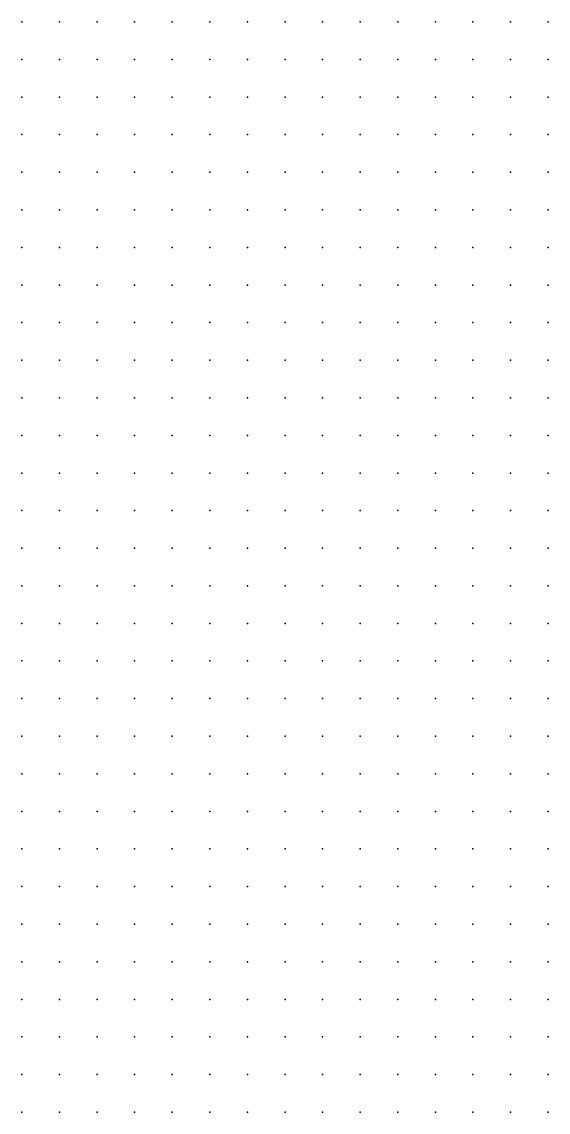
# Model space of a CAD drawing. Header units: millimetres. Extents: x 2848 to 6961, y 1568 to 7914.
# Drawn here: x 4584 to 4598, y 1617 to 1646 of the extents above; entities that cross this region are included whole.
import ezdxf

# ---------------------------------------------------------------- set-up
doc = ezdxf.new("R2010")
doc.units = ezdxf.units.MM
doc.header["$PDSIZE"] = -2

msp = doc.modelspace()

# ---------------------------------------------------------------- linework, layer by layer
at = {"color": 7, "true_color": 0xf7f9ee}
msp.add_point((4584, 1646), dxfattribs=at)
at = {"color": 254, "true_color": 0xeaede6}
for p in [(4585, 1646), (4595, 1622)]:
    msp.add_point(p, dxfattribs=at)
at = {"color": 7, "true_color": 0xf1eef5}
msp.add_point((4586, 1646), dxfattribs=at)
at = {"color": 7, "true_color": 0xf1f1f1}
for p in [(4587, 1646), (4588, 1646), (4589, 1646), (4590, 1646), (4591, 1646), (4592, 1646), (4593, 1646), (4594, 1646), (4587, 1645), (4588, 1645), (4589, 1645), (4590, 1645), (4591, 1645), (4592, 1645), (4593, 1645), (4594, 1645), (4587, 1644), (4588, 1644), (4589, 1644), (4590, 1644), (4591, 1644), (4592, 1644), (4593, 1644), (4594, 1644)]:
    msp.add_point(p, dxfattribs=at)
at = {"color": 7, "true_color": 0xfff7fc}
msp.add_point((4595, 1646), dxfattribs=at)
at = {"color": 7, "true_color": 0xf0eaee}
msp.add_point((4596, 1646), dxfattribs=at)
at = {"color": 254, "true_color": 0xece8e9}
msp.add_point((4597, 1646), dxfattribs=at)
at = {"color": 7, "true_color": 0xf7f6f4}
msp.add_point((4598, 1646), dxfattribs=at)
at = {"color": 7, "true_color": 0xe5f8e5}
msp.add_point((4584, 1645), dxfattribs=at)
at = {"color": 7, "true_color": 0xeaf7ed}
msp.add_point((4585, 1645), dxfattribs=at)
at = {"color": 7, "true_color": 0xf6e5f5}
msp.add_point((4586, 1645), dxfattribs=at)
at = {"color": 254, "true_color": 0xede5e3}
for p in [(4595, 1645), (4594, 1618)]:
    msp.add_point(p, dxfattribs=at)
at = {"color": 7, "true_color": 0xf9f7fa}
msp.add_point((4596, 1645), dxfattribs=at)
at = {"color": 7, "true_color": 0xfbfeff}
msp.add_point((4597, 1645), dxfattribs=at)
at = {"color": 7, "true_color": 0xf0f4f5}
msp.add_point((4598, 1645), dxfattribs=at)
at = {"color": 254, "true_color": 0xd0eed6}
msp.add_point((4584, 1644), dxfattribs=at)
at = {"color": 7, "true_color": 0xecfff4}
msp.add_point((4585, 1644), dxfattribs=at)
at = {"color": 7, "true_color": 0xfae3f7}
msp.add_point((4586, 1644), dxfattribs=at)
at = {"color": 7, "true_color": 0xeff1ec}
msp.add_point((4595, 1644), dxfattribs=at)
at = {"color": 7, "true_color": 0xebf5f6}
msp.add_point((4596, 1644), dxfattribs=at)
at = {"color": 7, "true_color": 0xe6f5fc}
msp.add_point((4597, 1644), dxfattribs=at)
at = {"color": 7, "true_color": 0xe8f1f6}
msp.add_point((4598, 1644), dxfattribs=at)
at = {"color": 7, "true_color": 0xf4ffff}
msp.add_point((4584, 1643), dxfattribs=at)
at = {"color": 7, "true_color": 0xeaf1ea}
msp.add_point((4585, 1643), dxfattribs=at)
at = {"color": 254, "true_color": 0xeedcd0}
msp.add_point((4586, 1643), dxfattribs=at)
at = {"color": 7, "true_color": 0xdef5ed}
msp.add_point((4587, 1643), dxfattribs=at)
at = {"color": 7, "true_color": 0xe5f5f2}
msp.add_point((4588, 1643), dxfattribs=at)
at = {"color": 7, "true_color": 0xedf3f3}
msp.add_point((4589, 1643), dxfattribs=at)
at = {"color": 7, "true_color": 0xeeeef0}
msp.add_point((4590, 1643), dxfattribs=at)
at = {"color": 7, "true_color": 0xefeeec}
msp.add_point((4591, 1643), dxfattribs=at)
at = {"color": 7, "true_color": 0xf1f2ea}
msp.add_point((4592, 1643), dxfattribs=at)
at = {"color": 7, "true_color": 0xeef6e7}
msp.add_point((4593, 1643), dxfattribs=at)
at = {"color": 254, "true_color": 0xe8f5e1}
msp.add_point((4594, 1643), dxfattribs=at)
at = {"color": 7, "true_color": 0xeaedf2}
msp.add_point((4595, 1643), dxfattribs=at)
at = {"color": 7, "true_color": 0xf1f7ed}
msp.add_point((4596, 1643), dxfattribs=at)
at = {"color": 7, "true_color": 0xf3ffe9}
msp.add_point((4597, 1643), dxfattribs=at)
at = {"color": 7, "true_color": 0xeefbf1}
msp.add_point((4598, 1643), dxfattribs=at)
at = {"color": 254, "true_color": 0xd7e0e5}
msp.add_point((4584, 1642), dxfattribs=at)
at = {"color": 7, "true_color": 0xf1ebed}
msp.add_point((4585, 1642), dxfattribs=at)
at = {"color": 7, "true_color": 0xf7faf3}
msp.add_point((4586, 1642), dxfattribs=at)
at = {"color": 254, "true_color": 0xf1e6e2}
msp.add_point((4587, 1642), dxfattribs=at)
at = {"color": 7, "true_color": 0xf5eae8}
msp.add_point((4588, 1642), dxfattribs=at)
at = {"color": 7, "true_color": 0xf7ebef}
msp.add_point((4589, 1642), dxfattribs=at)
at = {"color": 7, "true_color": 0xf6e9f2}
msp.add_point((4590, 1642), dxfattribs=at)
at = {"color": 7, "true_color": 0xf7ecf4}
msp.add_point((4591, 1642), dxfattribs=at)
at = {"color": 7, "true_color": 0xf9eff7}
msp.add_point((4592, 1642), dxfattribs=at)
at = {"color": 7, "true_color": 0xf5eff3}
msp.add_point((4593, 1642), dxfattribs=at)
at = {"color": 7, "true_color": 0xf0eaec}
msp.add_point((4594, 1642), dxfattribs=at)
at = {"color": 7, "true_color": 0xf9fff9}
msp.add_point((4595, 1642), dxfattribs=at)
at = {"color": 254, "true_color": 0xe9d3c8}
msp.add_point((4596, 1642), dxfattribs=at)
at = {"color": 9, "true_color": 0xe7bbae}
msp.add_point((4597, 1642), dxfattribs=at)
at = {"color": 254, "true_color": 0xf7d6cd}
msp.add_point((4598, 1642), dxfattribs=at)
at = {"color": 254, "true_color": 0xd4e8df}
msp.add_point((4584, 1641), dxfattribs=at)
at = {"color": 7, "true_color": 0xf2f6f9}
msp.add_point((4585, 1641), dxfattribs=at)
at = {"color": 254, "true_color": 0xe2e5ec}
msp.add_point((4586, 1641), dxfattribs=at)
at = {"color": 7, "true_color": 0xfff1ed}
msp.add_point((4587, 1641), dxfattribs=at)
at = {"color": 7, "true_color": 0xfbf0ec}
msp.add_point((4588, 1641), dxfattribs=at)
at = {"color": 7, "true_color": 0xeeeced}
msp.add_point((4589, 1641), dxfattribs=at)
at = {"color": 254, "true_color": 0xe5e8ed}
msp.add_point((4590, 1641), dxfattribs=at)
at = {"color": 7, "true_color": 0xe6eaf3}
msp.add_point((4591, 1641), dxfattribs=at)
at = {"color": 7, "true_color": 0xf0f0fc}
msp.add_point((4592, 1641), dxfattribs=at)
at = {"color": 7, "true_color": 0xf6f0fc}
msp.add_point((4593, 1641), dxfattribs=at)
at = {"color": 7, "true_color": 0xf6ebf9}
msp.add_point((4594, 1641), dxfattribs=at)
at = {"color": 254, "true_color": 0xf2e9d8}
msp.add_point((4595, 1641), dxfattribs=at)
at = {"color": 21, "true_color": 0xe0a094}
msp.add_point((4596, 1641), dxfattribs=at)
at = {"color": 13, "true_color": 0xde7268}
msp.add_point((4597, 1641), dxfattribs=at)
at = {"color": 21, "true_color": 0xf09489}
msp.add_point((4598, 1641), dxfattribs=at)
at = {"color": 254, "true_color": 0xe9f2e1}
msp.add_point((4584, 1640), dxfattribs=at)
at = {"color": 7, "true_color": 0xf2ffff}
msp.add_point((4585, 1640), dxfattribs=at)
at = {"color": 254, "true_color": 0xebdeef}
msp.add_point((4586, 1640), dxfattribs=at)
at = {"color": 254, "true_color": 0xdfeae4}
msp.add_point((4587, 1640), dxfattribs=at)
at = {"color": 254, "true_color": 0xdbeee8}
msp.add_point((4588, 1640), dxfattribs=at)
at = {"color": 254, "true_color": 0xd4f2ea}
msp.add_point((4589, 1640), dxfattribs=at)
at = {"color": 254, "true_color": 0xd2f5ee}
msp.add_point((4590, 1640), dxfattribs=at)
at = {"color": 7, "true_color": 0xdaf9f3}
msp.add_point((4591, 1640), dxfattribs=at)
at = {"color": 7, "true_color": 0xe9faf4}
msp.add_point((4592, 1640), dxfattribs=at)
at = {"color": 7, "true_color": 0xf1f0ec}
msp.add_point((4593, 1640), dxfattribs=at)
at = {"color": 254, "true_color": 0xf3e5e4}
msp.add_point((4594, 1640), dxfattribs=at)
at = {"color": 21, "true_color": 0xe0a794}
msp.add_point((4595, 1640), dxfattribs=at)
at = {"color": 23, "true_color": 0xe28170}
msp.add_point((4596, 1640), dxfattribs=at)
at = {"color": 13, "true_color": 0xe45c4c}
msp.add_point((4597, 1640), dxfattribs=at)
at = {"color": 13, "true_color": 0xe46552}
msp.add_point((4598, 1640), dxfattribs=at)
at = {"color": 21, "true_color": 0xe8ada5}
msp.add_point((4584, 1639), dxfattribs=at)
at = {"color": 254, "true_color": 0xf6e2e1}
msp.add_point((4585, 1639), dxfattribs=at)
at = {"color": 7, "true_color": 0xfff6fd}
msp.add_point((4586, 1639), dxfattribs=at)
at = {"color": 7, "true_color": 0xeceff4}
msp.add_point((4587, 1639), dxfattribs=at)
at = {"color": 7, "true_color": 0xf1f9fb}
msp.add_point((4588, 1639), dxfattribs=at)
at = {"color": 7, "true_color": 0xf6fffe}
msp.add_point((4589, 1639), dxfattribs=at)
at = {"color": 7, "true_color": 0xf7fff9}
msp.add_point((4590, 1639), dxfattribs=at)
at = {"color": 7, "true_color": 0xf6f7e9}
msp.add_point((4591, 1639), dxfattribs=at)
at = {"color": 254, "true_color": 0xf4dfce}
msp.add_point((4592, 1639), dxfattribs=at)
at = {"color": 9, "true_color": 0xe9beab}
msp.add_point((4593, 1639), dxfattribs=at)
at = {"color": 21, "true_color": 0xdda490}
msp.add_point((4594, 1639), dxfattribs=at)
at = {"color": 13, "true_color": 0xde6f5c}
msp.add_point((4595, 1639), dxfattribs=at)
at = {"color": 23, "true_color": 0xe9755e}
msp.add_point((4596, 1639), dxfattribs=at)
at = {"color": 13, "true_color": 0xee7057}
msp.add_point((4597, 1639), dxfattribs=at)
at = {"color": 13, "true_color": 0xec664d}
msp.add_point((4598, 1639), dxfattribs=at)
at = {"color": 13, "true_color": 0xe05359}
msp.add_point((4584, 1638), dxfattribs=at)
at = {"color": 243, "true_color": 0xd77477}
msp.add_point((4585, 1638), dxfattribs=at)
at = {"color": 9, "true_color": 0xd9b8af}
msp.add_point((4586, 1638), dxfattribs=at)
at = {"color": 254, "true_color": 0xfac1c8}
msp.add_point((4587, 1638), dxfattribs=at)
at = {"color": 254, "true_color": 0xfdc4ca}
msp.add_point((4588, 1638), dxfattribs=at)
at = {"color": 254, "true_color": 0xfdc2c4}
msp.add_point((4589, 1638), dxfattribs=at)
at = {"color": 31, "true_color": 0xf7b6b2}
msp.add_point((4590, 1638), dxfattribs=at)
at = {"color": 21, "true_color": 0xf2a498}
msp.add_point((4591, 1638), dxfattribs=at)
at = {"color": 21, "true_color": 0xed907e}
msp.add_point((4592, 1638), dxfattribs=at)
at = {"color": 23, "true_color": 0xe87a61}
msp.add_point((4593, 1638), dxfattribs=at)
at = {"color": 13, "true_color": 0xe1694e}
msp.add_point((4594, 1638), dxfattribs=at)
at = {"color": 13, "true_color": 0xeb5f46}
msp.add_point((4595, 1638), dxfattribs=at)
at = {"color": 13, "true_color": 0xe76d55}
msp.add_point((4596, 1638), dxfattribs=at)
at = {"color": 23, "true_color": 0xed7b61}
msp.add_point((4597, 1638), dxfattribs=at)
at = {"color": 11, "true_color": 0xf3755c}
msp.add_point((4598, 1638), dxfattribs=at)
at = {"color": 242, "true_color": 0xd93637}
msp.add_point((4584, 1637), dxfattribs=at)
at = {"color": 22, "true_color": 0xc73333}
msp.add_point((4585, 1637), dxfattribs=at)
at = {"color": 15, "true_color": 0xbd5145}
msp.add_point((4586, 1637), dxfattribs=at)
at = {"color": 13, "true_color": 0xc55549}
msp.add_point((4587, 1637), dxfattribs=at)
at = {"color": 13, "true_color": 0xcb594e}
msp.add_point((4588, 1637), dxfattribs=at)
at = {"color": 13, "true_color": 0xce584e}
msp.add_point((4589, 1637), dxfattribs=at)
at = {"color": 13, "true_color": 0xce5248}
msp.add_point((4590, 1637), dxfattribs=at)
at = {"color": 13, "true_color": 0xd25245}
msp.add_point((4591, 1637), dxfattribs=at)
at = {"color": 13, "true_color": 0xde5b49}
msp.add_point((4592, 1637), dxfattribs=at)
at = {"color": 13, "true_color": 0xea664d}
msp.add_point((4593, 1637), dxfattribs=at)
at = {"color": 13, "true_color": 0xf26c4f}
msp.add_point((4594, 1637), dxfattribs=at)
at = {"color": 13, "true_color": 0xef6a47}
msp.add_point((4595, 1637), dxfattribs=at)
at = {"color": 13, "true_color": 0xea6e56}
msp.add_point((4596, 1637), dxfattribs=at)
at = {"color": 23, "true_color": 0xe97365}
msp.add_point((4597, 1637), dxfattribs=at)
at = {"color": 23, "true_color": 0xec7362}
msp.add_point((4598, 1637), dxfattribs=at)
at = {"color": 15, "true_color": 0xcc4738}
msp.add_point((4584, 1636), dxfattribs=at)
at = {"color": 13, "true_color": 0xdb4739}
msp.add_point((4585, 1636), dxfattribs=at)
at = {"color": 20, "true_color": 0xf53230}
msp.add_point((4586, 1636), dxfattribs=at)
at = {"color": 22, "true_color": 0xc8491e}
msp.add_point((4587, 1636), dxfattribs=at)
at = {"color": 32, "true_color": 0xd5542d}
msp.add_point((4588, 1636), dxfattribs=at)
at = {"color": 13, "true_color": 0xe25b3d}
msp.add_point((4589, 1636), dxfattribs=at)
at = {"color": 13, "true_color": 0xe35b43}
msp.add_point((4590, 1636), dxfattribs=at)
at = {"color": 13, "true_color": 0xe05c47}
msp.add_point((4591, 1636), dxfattribs=at)
at = {"color": 13, "true_color": 0xde644c}
msp.add_point((4592, 1636), dxfattribs=at)
at = {"color": 13, "true_color": 0xdd6e52}
msp.add_point((4593, 1636), dxfattribs=at)
at = {"color": 23, "true_color": 0xdc7353}
msp.add_point((4594, 1636), dxfattribs=at)
at = {"color": 23, "true_color": 0xeb7c4e}
msp.add_point((4595, 1636), dxfattribs=at)
at = {"color": 11, "true_color": 0xf47761}
msp.add_point((4596, 1636), dxfattribs=at)
at = {"color": 11, "true_color": 0xf06c6a}
msp.add_point((4597, 1636), dxfattribs=at)
at = {"color": 13, "true_color": 0xe1665e}
msp.add_point((4598, 1636), dxfattribs=at)
at = {"color": 22, "true_color": 0xd63f34}
for p in [(4584, 1635), (4586, 1633)]:
    msp.add_point(p, dxfattribs=at)
at = {"color": 22, "true_color": 0xd34635}
msp.add_point((4585, 1635), dxfattribs=at)
at = {"color": 13, "true_color": 0xce4a35}
msp.add_point((4586, 1635), dxfattribs=at)
at = {"color": 13, "true_color": 0xd34a37}
msp.add_point((4587, 1635), dxfattribs=at)
at = {"color": 13, "true_color": 0xd64d3a}
msp.add_point((4588, 1635), dxfattribs=at)
at = {"color": 13, "true_color": 0xd9523e}
msp.add_point((4589, 1635), dxfattribs=at)
at = {"color": 13, "true_color": 0xda5641}
for p in [(4590, 1635), (4590, 1634)]:
    msp.add_point(p, dxfattribs=at)
at = {"color": 13, "true_color": 0xdc5b45}
msp.add_point((4591, 1635), dxfattribs=at)
at = {"color": 13, "true_color": 0xdf614a}
msp.add_point((4592, 1635), dxfattribs=at)
at = {"color": 13, "true_color": 0xe3674f}
msp.add_point((4593, 1635), dxfattribs=at)
at = {"color": 13, "true_color": 0xe76b53}
msp.add_point((4594, 1635), dxfattribs=at)
at = {"color": 13, "true_color": 0xff6249}
msp.add_point((4595, 1635), dxfattribs=at)
at = {"color": 13, "true_color": 0xe16947}
msp.add_point((4596, 1635), dxfattribs=at)
at = {"color": 23, "true_color": 0xcb7651}
msp.add_point((4597, 1635), dxfattribs=at)
at = {"color": 23, "true_color": 0xd57b60}
msp.add_point((4598, 1635), dxfattribs=at)
at = {"color": 22, "true_color": 0xd03c30}
for p in [(4584, 1634), (4585, 1633)]:
    msp.add_point(p, dxfattribs=at)
at = {"color": 22, "true_color": 0xd34132}
msp.add_point((4585, 1634), dxfattribs=at)
at = {"color": 22, "true_color": 0xd24333}
msp.add_point((4586, 1634), dxfattribs=at)
at = {"color": 22, "true_color": 0xd14835}
msp.add_point((4587, 1634), dxfattribs=at)
at = {"color": 13, "true_color": 0xd44b38}
msp.add_point((4588, 1634), dxfattribs=at)
at = {"color": 13, "true_color": 0xd8513d}
msp.add_point((4589, 1634), dxfattribs=at)
at = {"color": 13, "true_color": 0xdc5a44}
msp.add_point((4591, 1634), dxfattribs=at)
at = {"color": 13, "true_color": 0xdf5e48}
msp.add_point((4592, 1634), dxfattribs=at)
at = {"color": 13, "true_color": 0xe2644d}
msp.add_point((4593, 1634), dxfattribs=at)
at = {"color": 13, "true_color": 0xe56951}
msp.add_point((4594, 1634), dxfattribs=at)
at = {"color": 13, "true_color": 0xde6e56}
msp.add_point((4595, 1634), dxfattribs=at)
at = {"color": 11, "true_color": 0xf07762}
msp.add_point((4596, 1634), dxfattribs=at)
at = {"color": 11, "true_color": 0xf57461}
msp.add_point((4597, 1634), dxfattribs=at)
at = {"color": 13, "true_color": 0xe46751}
msp.add_point((4598, 1634), dxfattribs=at)
at = {"color": 22, "true_color": 0xc93a2c}
msp.add_point((4584, 1633), dxfattribs=at)
at = {"color": 22, "true_color": 0xd14534}
msp.add_point((4587, 1633), dxfattribs=at)
at = {"color": 13, "true_color": 0xd34a38}
msp.add_point((4588, 1633), dxfattribs=at)
at = {"color": 13, "true_color": 0xd84f3d}
for p in [(4589, 1633), (4589, 1632)]:
    msp.add_point(p, dxfattribs=at)
at = {"color": 13, "true_color": 0xd95441}
msp.add_point((4590, 1633), dxfattribs=at)
at = {"color": 13, "true_color": 0xdc5945}
msp.add_point((4591, 1633), dxfattribs=at)
at = {"color": 13, "true_color": 0xde5d48}
msp.add_point((4592, 1633), dxfattribs=at)
at = {"color": 13, "true_color": 0xe0624c}
msp.add_point((4593, 1633), dxfattribs=at)
at = {"color": 13, "true_color": 0xe3654f}
msp.add_point((4594, 1633), dxfattribs=at)
at = {"color": 13, "true_color": 0xd16d5d}
msp.add_point((4595, 1633), dxfattribs=at)
at = {"color": 13, "true_color": 0xe06858}
msp.add_point((4596, 1633), dxfattribs=at)
at = {"color": 13, "true_color": 0xf66a59}
msp.add_point((4597, 1633), dxfattribs=at)
at = {"color": 11, "true_color": 0xff725c}
msp.add_point((4598, 1633), dxfattribs=at)
at = {"color": 22, "true_color": 0xc6382c}
msp.add_point((4584, 1632), dxfattribs=at)
at = {"color": 22, "true_color": 0xd23f35}
msp.add_point((4585, 1632), dxfattribs=at)
at = {"color": 13, "true_color": 0xdb473d}
msp.add_point((4586, 1632), dxfattribs=at)
at = {"color": 22, "true_color": 0xd04433}
msp.add_point((4587, 1632), dxfattribs=at)
at = {"color": 13, "true_color": 0xd44837}
msp.add_point((4588, 1632), dxfattribs=at)
at = {"color": 13, "true_color": 0xdb5441}
msp.add_point((4590, 1632), dxfattribs=at)
at = {"color": 13, "true_color": 0xdc5744}
msp.add_point((4591, 1632), dxfattribs=at)
at = {"color": 13, "true_color": 0xde5b47}
msp.add_point((4592, 1632), dxfattribs=at)
at = {"color": 13, "true_color": 0xe1604b}
msp.add_point((4593, 1632), dxfattribs=at)
at = {"color": 13, "true_color": 0xe1634d}
msp.add_point((4594, 1632), dxfattribs=at)
at = {"color": 13, "true_color": 0xef695e}
msp.add_point((4595, 1632), dxfattribs=at)
at = {"color": 13, "true_color": 0xdc654f}
msp.add_point((4596, 1632), dxfattribs=at)
at = {"color": 13, "true_color": 0xdf6e4e}
msp.add_point((4597, 1632), dxfattribs=at)
at = {"color": 11, "true_color": 0xf67556}
msp.add_point((4598, 1632), dxfattribs=at)
at = {"color": 22, "true_color": 0xc8382d}
msp.add_point((4584, 1631), dxfattribs=at)
at = {"color": 22, "true_color": 0xc83c2f}
msp.add_point((4585, 1631), dxfattribs=at)
at = {"color": 22, "true_color": 0xcc4235}
msp.add_point((4586, 1631), dxfattribs=at)
at = {"color": 22, "true_color": 0xd24436}
msp.add_point((4587, 1631), dxfattribs=at)
at = {"color": 13, "true_color": 0xd54739}
msp.add_point((4588, 1631), dxfattribs=at)
at = {"color": 13, "true_color": 0xd94d3e}
msp.add_point((4589, 1631), dxfattribs=at)
at = {"color": 13, "true_color": 0xdb5242}
msp.add_point((4590, 1631), dxfattribs=at)
at = {"color": 13, "true_color": 0xdb5645}
for p in [(4591, 1631), (4592, 1630)]:
    msp.add_point(p, dxfattribs=at)
at = {"color": 13, "true_color": 0xdd5a48}
msp.add_point((4592, 1631), dxfattribs=at)
at = {"color": 13, "true_color": 0xe05f4c}
msp.add_point((4593, 1631), dxfattribs=at)
at = {"color": 13, "true_color": 0xe3624f}
msp.add_point((4594, 1631), dxfattribs=at)
at = {"color": 13, "true_color": 0xf9674e}
msp.add_point((4595, 1631), dxfattribs=at)
at = {"color": 23, "true_color": 0xef7351}
msp.add_point((4596, 1631), dxfattribs=at)
at = {"color": 13, "true_color": 0xdd714b}
msp.add_point((4597, 1631), dxfattribs=at)
at = {"color": 13, "true_color": 0xd56348}
msp.add_point((4598, 1631), dxfattribs=at)
at = {"color": 22, "true_color": 0xce352f}
msp.add_point((4584, 1630), dxfattribs=at)
at = {"color": 22, "true_color": 0xc63a2d}
msp.add_point((4585, 1630), dxfattribs=at)
at = {"color": 22, "true_color": 0xc43f30}
msp.add_point((4586, 1630), dxfattribs=at)
at = {"color": 22, "true_color": 0xd34436}
msp.add_point((4587, 1630), dxfattribs=at)
at = {"color": 13, "true_color": 0xd44638}
msp.add_point((4588, 1630), dxfattribs=at)
at = {"color": 13, "true_color": 0xd74b3c}
msp.add_point((4589, 1630), dxfattribs=at)
at = {"color": 13, "true_color": 0xd74e3e}
msp.add_point((4590, 1630), dxfattribs=at)
at = {"color": 13, "true_color": 0xd95141}
msp.add_point((4591, 1630), dxfattribs=at)
at = {"color": 13, "true_color": 0xdf5c4a}
msp.add_point((4593, 1630), dxfattribs=at)
at = {"color": 13, "true_color": 0xe2614e}
msp.add_point((4594, 1630), dxfattribs=at)
at = {"color": 13, "true_color": 0xd15d34}
msp.add_point((4595, 1630), dxfattribs=at)
at = {"color": 13, "true_color": 0xd65e3c}
msp.add_point((4596, 1630), dxfattribs=at)
at = {"color": 13, "true_color": 0xde6751}
msp.add_point((4597, 1630), dxfattribs=at)
at = {"color": 23, "true_color": 0xe18377}
msp.add_point((4598, 1630), dxfattribs=at)
at = {"color": 22, "true_color": 0xce2a29}
msp.add_point((4584, 1629), dxfattribs=at)
at = {"color": 22, "true_color": 0xcd392f}
msp.add_point((4585, 1629), dxfattribs=at)
at = {"color": 13, "true_color": 0xd14838}
msp.add_point((4586, 1629), dxfattribs=at)
at = {"color": 22, "true_color": 0xd24237}
msp.add_point((4587, 1629), dxfattribs=at)
at = {"color": 13, "true_color": 0xd34338}
msp.add_point((4588, 1629), dxfattribs=at)
at = {"color": 13, "true_color": 0xd4463a}
msp.add_point((4589, 1629), dxfattribs=at)
at = {"color": 13, "true_color": 0xd4483b}
msp.add_point((4590, 1629), dxfattribs=at)
at = {"color": 13, "true_color": 0xd44c3e}
msp.add_point((4591, 1629), dxfattribs=at)
at = {"color": 13, "true_color": 0xd75243}
msp.add_point((4592, 1629), dxfattribs=at)
at = {"color": 13, "true_color": 0xdc5849}
msp.add_point((4593, 1629), dxfattribs=at)
at = {"color": 13, "true_color": 0xe15d4e}
msp.add_point((4594, 1629), dxfattribs=at)
at = {"color": 13, "true_color": 0xc56444}
msp.add_point((4595, 1629), dxfattribs=at)
at = {"color": 13, "true_color": 0xcb6f5a}
msp.add_point((4596, 1629), dxfattribs=at)
at = {"color": 21, "true_color": 0xe1948c}
msp.add_point((4597, 1629), dxfattribs=at)
at = {"color": 254, "true_color": 0xf6cac9}
msp.add_point((4598, 1629), dxfattribs=at)
at = {"color": 242, "true_color": 0xc81e1f}
msp.add_point((4584, 1628), dxfattribs=at)
at = {"color": 22, "true_color": 0xc6281f}
msp.add_point((4585, 1628), dxfattribs=at)
at = {"color": 22, "true_color": 0xc93728}
msp.add_point((4586, 1628), dxfattribs=at)
at = {"color": 22, "true_color": 0xd14136}
for p in [(4587, 1628), (4588, 1628)]:
    msp.add_point(p, dxfattribs=at)
at = {"color": 22, "true_color": 0xd14337}
msp.add_point((4589, 1628), dxfattribs=at)
at = {"color": 22, "true_color": 0xd04437}
msp.add_point((4590, 1628), dxfattribs=at)
at = {"color": 13, "true_color": 0xd1473a}
msp.add_point((4591, 1628), dxfattribs=at)
at = {"color": 13, "true_color": 0xd34e3f}
msp.add_point((4592, 1628), dxfattribs=at)
at = {"color": 13, "true_color": 0xdb5647}
msp.add_point((4593, 1628), dxfattribs=at)
at = {"color": 13, "true_color": 0xdf5b4c}
msp.add_point((4594, 1628), dxfattribs=at)
at = {"color": 11, "true_color": 0xec8076}
msp.add_point((4595, 1628), dxfattribs=at)
at = {"color": 31, "true_color": 0xfabeb3}
msp.add_point((4596, 1628), dxfattribs=at)
at = {"color": 7, "true_color": 0xf5eee4}
msp.add_point((4597, 1628), dxfattribs=at)
at = {"color": 254, "true_color": 0xe1eded}
msp.add_point((4598, 1628), dxfattribs=at)
at = {"color": 233, "true_color": 0xdd7f8d}
msp.add_point((4584, 1627), dxfattribs=at)
at = {"color": 13, "true_color": 0xd7586d}
msp.add_point((4585, 1627), dxfattribs=at)
at = {"color": 13, "true_color": 0xd3405a}
msp.add_point((4586, 1627), dxfattribs=at)
at = {"color": 13, "true_color": 0xd44348}
msp.add_point((4587, 1627), dxfattribs=at)
at = {"color": 13, "true_color": 0xd1444a}
msp.add_point((4588, 1627), dxfattribs=at)
at = {"color": 13, "true_color": 0xcd4a50}
msp.add_point((4589, 1627), dxfattribs=at)
at = {"color": 13, "true_color": 0xcf5a62}
msp.add_point((4590, 1627), dxfattribs=at)
at = {"color": 243, "true_color": 0xd5767c}
msp.add_point((4591, 1627), dxfattribs=at)
at = {"color": 241, "true_color": 0xe0989c}
msp.add_point((4592, 1627), dxfattribs=at)
at = {"color": 9, "true_color": 0xecb8ba}
msp.add_point((4593, 1627), dxfattribs=at)
at = {"color": 254, "true_color": 0xf4cccc}
msp.add_point((4594, 1627), dxfattribs=at)
at = {"color": 7, "true_color": 0xece9f0}
msp.add_point((4595, 1627), dxfattribs=at)
at = {"color": 7, "true_color": 0xebeaef}
msp.add_point((4596, 1627), dxfattribs=at)
at = {"color": 7, "true_color": 0xeaebed}
for p in [(4597, 1627), (4598, 1622)]:
    msp.add_point(p, dxfattribs=at)
at = {"color": 7, "true_color": 0xe9eeea}
msp.add_point((4598, 1627), dxfattribs=at)
at = {"color": 254, "true_color": 0xf2e8df}
msp.add_point((4584, 1626), dxfattribs=at)
at = {"color": 254, "true_color": 0xf5ded6}
msp.add_point((4585, 1626), dxfattribs=at)
at = {"color": 254, "true_color": 0xf6d7d2}
msp.add_point((4586, 1626), dxfattribs=at)
at = {"color": 254, "true_color": 0xf4d8ca}
msp.add_point((4587, 1626), dxfattribs=at)
at = {"color": 254, "true_color": 0xf5d9cd}
msp.add_point((4588, 1626), dxfattribs=at)
at = {"color": 254, "true_color": 0xf4dcd0}
msp.add_point((4589, 1626), dxfattribs=at)
at = {"color": 254, "true_color": 0xf5e1d8}
msp.add_point((4590, 1626), dxfattribs=at)
at = {"color": 254, "true_color": 0xf3e9e0}
msp.add_point((4591, 1626), dxfattribs=at)
at = {"color": 7, "true_color": 0xf0f3ea}
msp.add_point((4592, 1626), dxfattribs=at)
at = {"color": 7, "true_color": 0xeffcf2}
msp.add_point((4593, 1626), dxfattribs=at)
at = {"color": 7, "true_color": 0xecfff6}
msp.add_point((4594, 1626), dxfattribs=at)
at = {"color": 7, "true_color": 0xebe9ee}
msp.add_point((4595, 1626), dxfattribs=at)
at = {"color": 7, "true_color": 0xeaeaec}
msp.add_point((4596, 1626), dxfattribs=at)
at = {"color": 254, "true_color": 0xe7ebec}
for p in [(4597, 1626), (4591, 1625), (4597, 1625)]:
    msp.add_point(p, dxfattribs=at)
at = {"color": 254, "true_color": 0xe7edeb}
msp.add_point((4598, 1626), dxfattribs=at)
at = {"color": 254, "true_color": 0xdaf6e8}
msp.add_point((4584, 1625), dxfattribs=at)
at = {"color": 254, "true_color": 0xd8f4e5}
msp.add_point((4585, 1625), dxfattribs=at)
at = {"color": 254, "true_color": 0xd7f3e4}
msp.add_point((4586, 1625), dxfattribs=at)
at = {"color": 254, "true_color": 0xdeede6}
msp.add_point((4587, 1625), dxfattribs=at)
at = {"color": 254, "true_color": 0xe1eee7}
msp.add_point((4588, 1625), dxfattribs=at)
at = {"color": 254, "true_color": 0xe5eeeb}
msp.add_point((4589, 1625), dxfattribs=at)
at = {"color": 7, "true_color": 0xe7eded}
msp.add_point((4590, 1625), dxfattribs=at)
at = {"color": 254, "true_color": 0xe3e7ea}
for p in [(4592, 1625), (4591, 1620)]:
    msp.add_point(p, dxfattribs=at)
at = {"color": 254, "true_color": 0xdee3e6}
msp.add_point((4593, 1625), dxfattribs=at)
at = {"color": 254, "true_color": 0xd9e1e4}
msp.add_point((4594, 1625), dxfattribs=at)
at = {"color": 7, "true_color": 0xede9ea}
msp.add_point((4595, 1625), dxfattribs=at)
at = {"color": 254, "true_color": 0xeaeaea}
for p in [(4596, 1625), (4594, 1619), (4591, 1618)]:
    msp.add_point(p, dxfattribs=at)
at = {"color": 254, "true_color": 0xe6ecec}
msp.add_point((4598, 1625), dxfattribs=at)
at = {"color": 254, "true_color": 0xe9e3e7}
msp.add_point((4584, 1624), dxfattribs=at)
at = {"color": 254, "true_color": 0xece1e7}
msp.add_point((4585, 1624), dxfattribs=at)
at = {"color": 254, "true_color": 0xf0e0ea}
msp.add_point((4586, 1624), dxfattribs=at)
at = {"color": 7, "true_color": 0xeeebf4}
msp.add_point((4587, 1624), dxfattribs=at)
at = {"color": 7, "true_color": 0xf0eaf4}
msp.add_point((4588, 1624), dxfattribs=at)
at = {"color": 7, "true_color": 0xf3e9f4}
msp.add_point((4589, 1624), dxfattribs=at)
at = {"color": 7, "true_color": 0xf5e8f2}
msp.add_point((4590, 1624), dxfattribs=at)
at = {"color": 7, "true_color": 0xf9e7f3}
msp.add_point((4591, 1624), dxfattribs=at)
at = {"color": 7, "true_color": 0xfde7f3}
msp.add_point((4592, 1624), dxfattribs=at)
at = {"color": 7, "true_color": 0xfee8f4}
msp.add_point((4593, 1624), dxfattribs=at)
at = {"color": 7, "true_color": 0xffe7f4}
msp.add_point((4594, 1624), dxfattribs=at)
at = {"color": 254, "true_color": 0xeeeae7}
msp.add_point((4595, 1624), dxfattribs=at)
at = {"color": 254, "true_color": 0xebebe9}
msp.add_point((4596, 1624), dxfattribs=at)
at = {"color": 7, "true_color": 0xe8eced}
msp.add_point((4597, 1624), dxfattribs=at)
at = {"color": 7, "true_color": 0xe7ecef}
msp.add_point((4598, 1624), dxfattribs=at)
at = {"color": 7, "true_color": 0xf8e7f1}
msp.add_point((4584, 1623), dxfattribs=at)
at = {"color": 7, "true_color": 0xfde5f3}
msp.add_point((4585, 1623), dxfattribs=at)
at = {"color": 7, "true_color": 0xffe5f4}
msp.add_point((4586, 1623), dxfattribs=at)
at = {"color": 254, "true_color": 0xe5e9ec}
msp.add_point((4587, 1623), dxfattribs=at)
at = {"color": 254, "true_color": 0xe4e8eb}
msp.add_point((4588, 1623), dxfattribs=at)
at = {"color": 254, "true_color": 0xe2e8e8}
msp.add_point((4589, 1623), dxfattribs=at)
at = {"color": 254, "true_color": 0xdfe8e7}
msp.add_point((4590, 1623), dxfattribs=at)
at = {"color": 254, "true_color": 0xdee9e5}
msp.add_point((4591, 1623), dxfattribs=at)
at = {"color": 254, "true_color": 0xe0ebe5}
msp.add_point((4592, 1623), dxfattribs=at)
at = {"color": 254, "true_color": 0xe2ede5}
msp.add_point((4593, 1623), dxfattribs=at)
at = {"color": 254, "true_color": 0xe3eee6}
msp.add_point((4594, 1623), dxfattribs=at)
at = {"color": 7, "true_color": 0xedece7}
msp.add_point((4595, 1623), dxfattribs=at)
at = {"color": 7, "true_color": 0xececea}
msp.add_point((4596, 1623), dxfattribs=at)
at = {"color": 7, "true_color": 0xe9edec}
msp.add_point((4597, 1623), dxfattribs=at)
at = {"color": 7, "true_color": 0xe8ecef}
msp.add_point((4598, 1623), dxfattribs=at)
at = {"color": 254, "true_color": 0xd9e9e6}
msp.add_point((4584, 1622), dxfattribs=at)
at = {"color": 254, "true_color": 0xd3e7e5}
msp.add_point((4585, 1622), dxfattribs=at)
at = {"color": 254, "true_color": 0xd1e7e4}
msp.add_point((4586, 1622), dxfattribs=at)
at = {"color": 254, "true_color": 0xede7e7}
msp.add_point((4587, 1622), dxfattribs=at)
at = {"color": 254, "true_color": 0xebeae8}
msp.add_point((4588, 1622), dxfattribs=at)
at = {"color": 7, "true_color": 0xe8eeea}
msp.add_point((4589, 1622), dxfattribs=at)
at = {"color": 7, "true_color": 0xe5f2e9}
msp.add_point((4590, 1622), dxfattribs=at)
at = {"color": 254, "true_color": 0xe1f2e8}
msp.add_point((4591, 1622), dxfattribs=at)
at = {"color": 254, "true_color": 0xdef2e6}
msp.add_point((4592, 1622), dxfattribs=at)
at = {"color": 254, "true_color": 0xdcf0e4}
msp.add_point((4593, 1622), dxfattribs=at)
at = {"color": 254, "true_color": 0xdaeee2}
msp.add_point((4594, 1622), dxfattribs=at)
at = {"color": 254, "true_color": 0xeaece7}
msp.add_point((4596, 1622), dxfattribs=at)
at = {"color": 7, "true_color": 0xeaeceb}
msp.add_point((4597, 1622), dxfattribs=at)
at = {"color": 254, "true_color": 0xdef2e9}
msp.add_point((4584, 1621), dxfattribs=at)
at = {"color": 254, "true_color": 0xdbf5ea}
msp.add_point((4585, 1621), dxfattribs=at)
at = {"color": 254, "true_color": 0xdaf6ea}
msp.add_point((4586, 1621), dxfattribs=at)
at = {"color": 254, "true_color": 0xf3dee3}
msp.add_point((4587, 1621), dxfattribs=at)
at = {"color": 254, "true_color": 0xf1e1e4}
msp.add_point((4588, 1621), dxfattribs=at)
at = {"color": 254, "true_color": 0xf0e6e7}
msp.add_point((4589, 1621), dxfattribs=at)
at = {"color": 7, "true_color": 0xefe9e9}
msp.add_point((4590, 1621), dxfattribs=at)
at = {"color": 7, "true_color": 0xefebea}
msp.add_point((4591, 1621), dxfattribs=at)
at = {"color": 7, "true_color": 0xefe9eb}
msp.add_point((4592, 1621), dxfattribs=at)
at = {"color": 7, "true_color": 0xf0e7ea}
msp.add_point((4593, 1621), dxfattribs=at)
at = {"color": 254, "true_color": 0xf1e5e9}
msp.add_point((4594, 1621), dxfattribs=at)
at = {"color": 254, "true_color": 0xe6ebe4}
msp.add_point((4595, 1621), dxfattribs=at)
at = {"color": 254, "true_color": 0xe6ebe7}
msp.add_point((4596, 1621), dxfattribs=at)
at = {"color": 254, "true_color": 0xe8eae9}
msp.add_point((4597, 1621), dxfattribs=at)
at = {"color": 254, "true_color": 0xe9e8e6}
msp.add_point((4598, 1621), dxfattribs=at)
at = {"color": 254, "true_color": 0xf5e1e2}
msp.add_point((4584, 1620), dxfattribs=at)
at = {"color": 254, "true_color": 0xf6e2e3}
msp.add_point((4585, 1620), dxfattribs=at)
at = {"color": 254, "true_color": 0xf7e3e2}
msp.add_point((4586, 1620), dxfattribs=at)
at = {"color": 7, "true_color": 0xebebeb}
msp.add_point((4587, 1620), dxfattribs=at)
at = {"color": 254, "true_color": 0xe6eae9}
msp.add_point((4588, 1620), dxfattribs=at)
at = {"color": 254, "true_color": 0xe3e9e9}
msp.add_point((4589, 1620), dxfattribs=at)
at = {"color": 254, "true_color": 0xe0e8ea}
msp.add_point((4590, 1620), dxfattribs=at)
at = {"color": 254, "true_color": 0xe9e6ed}
msp.add_point((4592, 1620), dxfattribs=at)
at = {"color": 7, "true_color": 0xf1e5f1}
msp.add_point((4593, 1620), dxfattribs=at)
at = {"color": 7, "true_color": 0xf6e6f3}
msp.add_point((4594, 1620), dxfattribs=at)
at = {"color": 254, "true_color": 0xe3eae3}
msp.add_point((4595, 1620), dxfattribs=at)
at = {"color": 254, "true_color": 0xe3e9e5}
msp.add_point((4596, 1620), dxfattribs=at)
at = {"color": 254, "true_color": 0xe6e8e7}
msp.add_point((4597, 1620), dxfattribs=at)
at = {"color": 254, "true_color": 0xe9e5e4}
msp.add_point((4598, 1620), dxfattribs=at)
at = {"color": 254, "true_color": 0xe8e9e1}
msp.add_point((4584, 1619), dxfattribs=at)
at = {"color": 254, "true_color": 0xebe7dc}
msp.add_point((4585, 1619), dxfattribs=at)
at = {"color": 254, "true_color": 0xf1e8df}
msp.add_point((4586, 1619), dxfattribs=at)
at = {"color": 254, "true_color": 0xe5f0e8}
msp.add_point((4587, 1619), dxfattribs=at)
at = {"color": 254, "true_color": 0xe4efe9}
msp.add_point((4588, 1619), dxfattribs=at)
at = {"color": 254, "true_color": 0xe3ece7}
msp.add_point((4589, 1619), dxfattribs=at)
at = {"color": 254, "true_color": 0xe4eae6}
msp.add_point((4590, 1619), dxfattribs=at)
at = {"color": 254, "true_color": 0xe5eae6}
msp.add_point((4591, 1619), dxfattribs=at)
at = {"color": 254, "true_color": 0xe7e9e6}
msp.add_point((4592, 1619), dxfattribs=at)
at = {"color": 254, "true_color": 0xe9e9e7}
msp.add_point((4593, 1619), dxfattribs=at)
at = {"color": 254, "true_color": 0xe0ebda}
msp.add_point((4595, 1619), dxfattribs=at)
at = {"color": 254, "true_color": 0xedeedc}
msp.add_point((4596, 1619), dxfattribs=at)
at = {"color": 254, "true_color": 0xf7e8d3}
msp.add_point((4597, 1619), dxfattribs=at)
at = {"color": 254, "true_color": 0xf8dac0}
msp.add_point((4598, 1619), dxfattribs=at)
at = {"color": 254, "true_color": 0xe3e8ec}
msp.add_point((4584, 1618), dxfattribs=at)
at = {"color": 254, "true_color": 0xe2e6ef}
msp.add_point((4585, 1618), dxfattribs=at)
at = {"color": 7, "true_color": 0xe7e9f5}
msp.add_point((4586, 1618), dxfattribs=at)
at = {"color": 254, "true_color": 0xe1e9ec}
msp.add_point((4587, 1618), dxfattribs=at)
at = {"color": 254, "true_color": 0xe2eaed}
msp.add_point((4588, 1618), dxfattribs=at)
at = {"color": 254, "true_color": 0xe5eaed}
msp.add_point((4589, 1618), dxfattribs=at)
at = {"color": 254, "true_color": 0xe9eaec}
msp.add_point((4590, 1618), dxfattribs=at)
at = {"color": 254, "true_color": 0xece8e7}
msp.add_point((4592, 1618), dxfattribs=at)
at = {"color": 254, "true_color": 0xece7e4}
msp.add_point((4593, 1618), dxfattribs=at)
at = {"color": 7, "true_color": 0xfaf2df}
msp.add_point((4595, 1618), dxfattribs=at)
at = {"color": 254, "true_color": 0xe6dac4}
msp.add_point((4596, 1618), dxfattribs=at)
at = {"color": 254, "true_color": 0xe1d0b4}
msp.add_point((4597, 1618), dxfattribs=at)
at = {"color": 254, "true_color": 0xf6dfbf}
msp.add_point((4598, 1618), dxfattribs=at)
at = {"color": 254, "true_color": 0xe2e5ee}
msp.add_point((4584, 1617), dxfattribs=at)
at = {"color": 254, "true_color": 0xdee5f8}
msp.add_point((4585, 1617), dxfattribs=at)
at = {"color": 7, "true_color": 0xe0e8ff}
msp.add_point((4586, 1617), dxfattribs=at)
at = {"color": 254, "true_color": 0xe1e5f0}
msp.add_point((4587, 1617), dxfattribs=at)
at = {"color": 254, "true_color": 0xe4e7f0}
msp.add_point((4588, 1617), dxfattribs=at)
at = {"color": 254, "true_color": 0xe9e8ee}
msp.add_point((4589, 1617), dxfattribs=at)
at = {"color": 7, "true_color": 0xede8ec}
msp.add_point((4590, 1617), dxfattribs=at)
at = {"color": 254, "true_color": 0xefe7e5}
msp.add_point((4591, 1617), dxfattribs=at)
at = {"color": 254, "true_color": 0xeee3dd}
msp.add_point((4592, 1617), dxfattribs=at)
at = {"color": 254, "true_color": 0xeddfd6}
msp.add_point((4593, 1617), dxfattribs=at)
at = {"color": 254, "true_color": 0xeddcd2}
msp.add_point((4594, 1617), dxfattribs=at)
at = {"color": 254, "true_color": 0xeed4b9}
msp.add_point((4595, 1617), dxfattribs=at)
at = {"color": 254, "true_color": 0xfae3c3}
msp.add_point((4596, 1617), dxfattribs=at)
at = {"color": 254, "true_color": 0xfae8c2}
msp.add_point((4597, 1617), dxfattribs=at)
at = {"color": 254, "true_color": 0xefdeb3}
msp.add_point((4598, 1617), dxfattribs=at)

doc.saveas('drawing.dxf')
